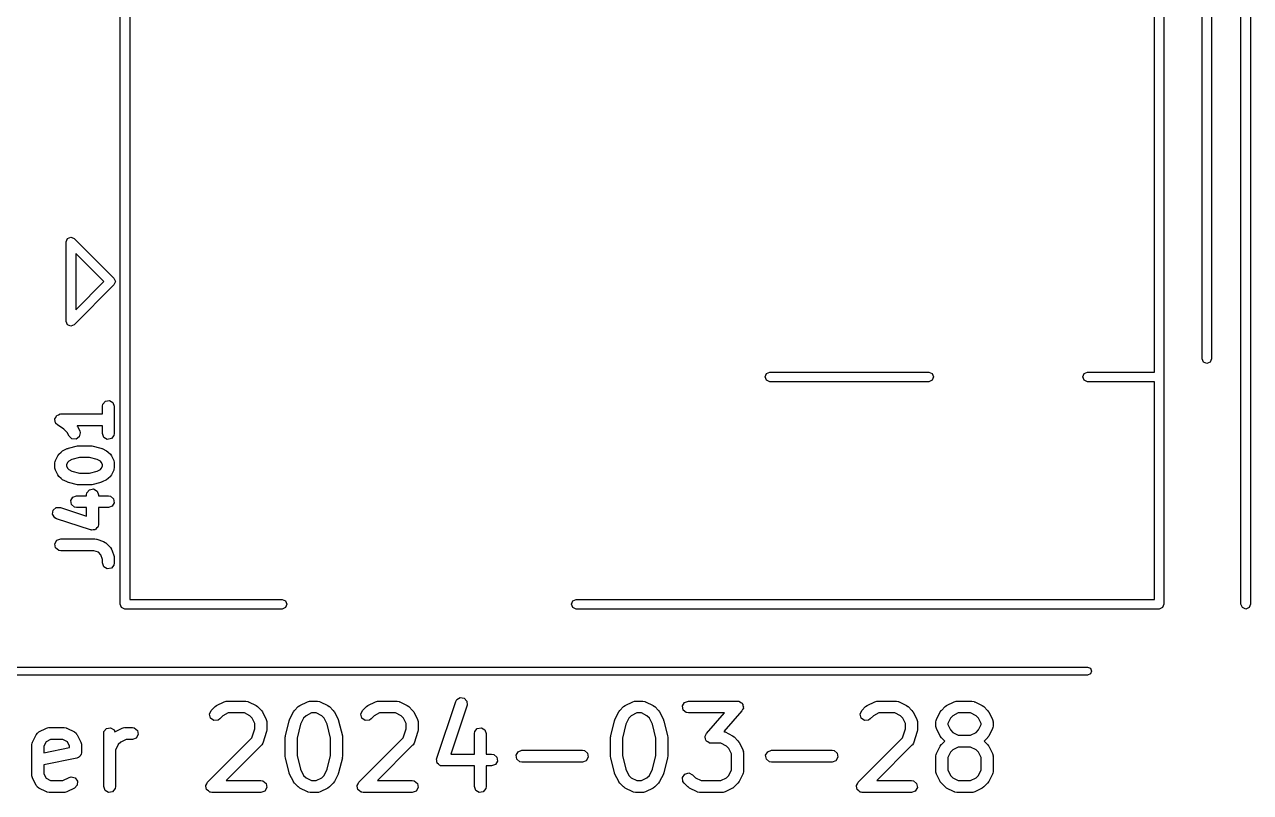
# Model space of a CAD drawing. Extents: x 59.1 to 151.1, y -119.5 to -80.2.
# Drawn here: x 135.62 to 151.05, y -119.53 to -109.87 of the extents above; entities that cross this region are included whole.
import ezdxf

# ---------------------------------------------------------------- set-up
doc = ezdxf.new("R2010")
doc.units = 0
doc.layers.add('BLACK', color=7, linetype='CONTINUOUS')

msp = doc.modelspace()

# ---------------------------------------------------------------- linework, layer by layer
at = {"layer": 'BLACK', "linetype": 'CONTINUOUS'}
for p, q in [((136.82, -117.16), (136.82, -102.04)), ((136.94, -102.1), (136.94, -117.1)), ((149.96, -102.04), (149.96, -117.16)), ((150.93, -117.16), (150.93, -102.04)), ((151.05, -102.04), (151.05, -117.16)), ((149.84, -114.24), (149.84, -104.96)), ((150.44, -114.07), (150.44, -105.13)), ((150.56, -105.13), (150.56, -114.07)), ((136.14, -112.6), (136.158, -112.558)), ((136.14, -113.6), (136.14, -112.6)), ((136.158, -112.558), (136.2, -112.54)), ((136.2, -112.54), (136.234, -112.554)), ((136.234, -112.554), (136.242, -112.558)), ((136.242, -112.558), (136.742, -113.058)), ((136.615, -113.1), (136.26, -112.745)), ((136.26, -112.745), (136.26, -113.455)), ((136.26, -113.455), (136.615, -113.1)), ((136.742, -113.058), (136.742, -113.058)), ((136.742, -113.058), (136.749, -113.072)), ((136.76, -113.1), (136.742, -113.142)), ((136.749, -113.072), (136.76, -113.1)), ((136.742, -113.142), (136.242, -113.642)), ((136.742, -113.142), (136.742, -113.142)), ((136.158, -113.642), (136.14, -113.6)), ((136.2, -113.66), (136.158, -113.642)), ((136.242, -113.642), (136.2, -113.66)), ((150.458, -114.112), (150.44, -114.07)), ((150.5, -114.13), (150.458, -114.112)), ((150.542, -114.112), (150.5, -114.13)), ((150.56, -114.07), (150.542, -114.112)), ((144.939, -114.3), (144.956, -114.258)), ((144.956, -114.342), (144.939, -114.3)), ((144.956, -114.258), (144.999, -114.24)), ((144.999, -114.36), (144.956, -114.342)), ((144.999, -114.24), (146.999, -114.24)), ((146.999, -114.36), (144.999, -114.36)), ((146.999, -114.24), (147.041, -114.258)), ((147.041, -114.342), (146.999, -114.36)), ((147.041, -114.258), (147.059, -114.3)), ((147.059, -114.3), (147.041, -114.342)), ((148.94, -114.3), (148.958, -114.258)), ((148.958, -114.342), (148.94, -114.3)), ((148.958, -114.258), (149, -114.24)), ((149, -114.36), (148.958, -114.342)), ((149, -114.24), (149.84, -114.24)), ((149.84, -114.36), (149, -114.36)), ((149.84, -117.1), (149.84, -114.36)), ((136.596, -114.669), (136.601, -114.643)), ((136.596, -114.765), (136.596, -114.669)), ((136.601, -114.643), (136.634, -114.604)), ((136.634, -114.604), (136.684, -114.595)), ((136.684, -114.595), (136.729, -114.62)), ((136.729, -114.62), (136.746, -114.669)), ((136.746, -114.669), (136.746, -115.011)), ((135.997, -114.835), (135.998, -114.831)), ((135.998, -114.827), (136.008, -114.808)), ((135.998, -114.831), (135.998, -114.827)), ((136.008, -114.808), (136.017, -114.788)), ((136.017, -114.788), (136.021, -114.786)), ((136.021, -114.786), (136.023, -114.783)), ((136.023, -114.783), (136.044, -114.775)), ((136.044, -114.775), (136.063, -114.765)), ((136.063, -114.765), (136.067, -114.766)), ((136.067, -114.766), (136.071, -114.765)), ((136.071, -114.765), (136.596, -114.765)), ((136.003, -114.856), (135.997, -114.835)), ((136.006, -114.877), (136.003, -114.856)), ((136.01, -114.88), (136.006, -114.877)), ((136.011, -114.884), (136.01, -114.88)), ((136.03, -114.902), (136.011, -114.884)), ((136.109, -114.955), (136.03, -114.902)), ((136.153, -114.999), (136.109, -114.955)), ((136.596, -114.915), (136.277, -114.915)), ((136.277, -114.915), (136.28, -114.92)), ((136.28, -114.92), (136.281, -114.921)), ((136.281, -114.921), (136.31, -114.978)), ((136.31, -114.978), (136.317, -115.003)), ((136.596, -115.011), (136.596, -114.915)), ((136.176, -115.045), (136.153, -114.999)), ((136.213, -115.08), (136.176, -115.045)), ((136.264, -115.083), (136.213, -115.08)), ((136.305, -115.053), (136.264, -115.083)), ((136.317, -115.003), (136.305, -115.053)), ((136.614, -115.06), (136.596, -115.011)), ((136.658, -115.085), (136.614, -115.06)), ((136.709, -115.076), (136.658, -115.085)), ((136.742, -115.037), (136.709, -115.076)), ((136.746, -115.011), (136.742, -115.037)), ((136.004, -115.349), (136.033, -115.292)), ((136.033, -115.292), (136.046, -115.274)), ((136.046, -115.274), (136.047, -115.273)), ((136.047, -115.273), (136.076, -115.244)), ((136.076, -115.244), (136.094, -115.231)), ((136.094, -115.231), (136.095, -115.23)), ((136.095, -115.23), (136.152, -115.201)), ((136.152, -115.201), (136.165, -115.198)), ((136.165, -115.198), (136.168, -115.196)), ((136.168, -115.196), (136.282, -115.167)), ((136.282, -115.167), (136.297, -115.166)), ((136.297, -115.166), (136.3, -115.165)), ((136.3, -115.165), (136.443, -115.165)), ((136.443, -115.165), (136.458, -115.168)), ((136.458, -115.168), (136.461, -115.167)), ((136.461, -115.167), (136.575, -115.196)), ((136.575, -115.196), (136.587, -115.201)), ((136.587, -115.201), (136.591, -115.201)), ((136.591, -115.201), (136.648, -115.23)), ((136.648, -115.23), (136.666, -115.243)), ((136.666, -115.243), (136.667, -115.244)), ((136.667, -115.244), (136.696, -115.273)), ((136.696, -115.273), (136.709, -115.291)), ((136.709, -115.291), (136.71, -115.292)), ((136.71, -115.292), (136.739, -115.349)), ((135.996, -115.383), (136.001, -115.357)), ((135.996, -115.44), (135.996, -115.383)), ((135.998, -115.444), (135.996, -115.44)), ((135.997, -115.449), (135.998, -115.444)), ((136.004, -115.474), (135.997, -115.449)), ((136.001, -115.357), (136.004, -115.354)), ((136.004, -115.354), (136.004, -115.349)), ((136.162, -115.37), (136.146, -115.401)), ((136.146, -115.401), (136.146, -115.422)), ((136.146, -115.422), (136.162, -115.453)), ((136.173, -115.359), (136.162, -115.37)), ((136.212, -115.339), (136.173, -115.359)), ((136.309, -115.315), (136.212, -115.339)), ((136.434, -115.315), (136.309, -115.315)), ((136.531, -115.339), (136.434, -115.315)), ((136.57, -115.359), (136.531, -115.339)), ((136.581, -115.37), (136.57, -115.359)), ((136.596, -115.401), (136.581, -115.37)), ((136.581, -115.453), (136.596, -115.422)), ((136.596, -115.422), (136.596, -115.401)), ((136.739, -115.349), (136.746, -115.374)), ((136.746, -115.44), (136.742, -115.466)), ((136.746, -115.374), (136.745, -115.379)), ((136.745, -115.379), (136.746, -115.383)), ((136.746, -115.383), (136.746, -115.44)), ((136.033, -115.531), (136.004, -115.474)), ((136.034, -115.532), (136.033, -115.531)), ((136.047, -115.55), (136.034, -115.532)), ((136.076, -115.579), (136.047, -115.55)), ((136.077, -115.579), (136.076, -115.579)), ((136.095, -115.593), (136.077, -115.579)), ((136.152, -115.621), (136.095, -115.593)), ((136.162, -115.453), (136.173, -115.464)), ((136.173, -115.464), (136.212, -115.484)), ((136.212, -115.484), (136.309, -115.508)), ((136.309, -115.508), (136.434, -115.508)), ((136.434, -115.508), (136.531, -115.484)), ((136.531, -115.484), (136.57, -115.464)), ((136.57, -115.464), (136.581, -115.453)), ((136.648, -115.593), (136.591, -115.621)), ((136.649, -115.592), (136.648, -115.593)), ((136.667, -115.579), (136.649, -115.592)), ((136.696, -115.55), (136.667, -115.579)), ((136.697, -115.549), (136.696, -115.55)), ((136.71, -115.531), (136.697, -115.549)), ((136.739, -115.474), (136.71, -115.531)), ((136.742, -115.466), (136.739, -115.469)), ((136.739, -115.469), (136.739, -115.474)), ((136.156, -115.622), (136.152, -115.621)), ((136.168, -115.627), (136.156, -115.622)), ((136.282, -115.656), (136.168, -115.627)), ((136.285, -115.655), (136.282, -115.656)), ((136.3, -115.658), (136.285, -115.655)), ((136.443, -115.658), (136.3, -115.658)), ((136.396, -115.783), (136.401, -115.757)), ((136.401, -115.757), (136.434, -115.718)), ((136.434, -115.718), (136.484, -115.709)), ((136.446, -115.657), (136.443, -115.658)), ((136.461, -115.656), (136.446, -115.657)), ((136.575, -115.627), (136.461, -115.656)), ((136.484, -115.709), (136.529, -115.735)), ((136.529, -115.735), (136.546, -115.783)), ((136.578, -115.625), (136.575, -115.627)), ((136.591, -115.621), (136.578, -115.625)), ((136.198, -115.856), (136.223, -115.811)), ((136.206, -115.906), (136.198, -115.856)), ((136.246, -115.939), (136.206, -115.906)), ((136.223, -115.811), (136.271, -115.794)), ((136.271, -115.794), (136.396, -115.794)), ((136.396, -115.794), (136.396, -115.783)), ((136.546, -115.783), (136.546, -115.794)), ((136.546, -115.794), (136.671, -115.794)), ((136.671, -115.794), (136.697, -115.798)), ((136.697, -115.798), (136.736, -115.831)), ((136.745, -115.882), (136.72, -115.926)), ((136.736, -115.831), (136.745, -115.882)), ((135.969, -116.026), (135.977, -115.976)), ((135.996, -116.07), (135.969, -116.026)), ((135.977, -115.976), (136.015, -115.942)), ((136.015, -115.942), (136.067, -115.94)), ((136.067, -115.94), (136.396, -116.05)), ((136.271, -115.944), (136.246, -115.939)), ((136.396, -115.944), (136.271, -115.944)), ((136.396, -116.05), (136.396, -115.944)), ((136.671, -115.944), (136.546, -115.944)), ((136.546, -115.944), (136.546, -116.154)), ((136.72, -115.926), (136.671, -115.944)), ((136.019, -116.083), (135.996, -116.07)), ((136.448, -116.225), (136.019, -116.083)), ((136.503, -116.22), (136.499, -116.224)), ((136.509, -116.219), (136.503, -116.22)), ((136.522, -116.204), (136.509, -116.219)), ((136.537, -116.19), (136.522, -116.204)), ((136.538, -116.184), (136.537, -116.19)), ((136.542, -116.18), (136.538, -116.184)), ((136.546, -116.154), (136.542, -116.18)), ((135.998, -116.398), (136.023, -116.354)), ((136.023, -116.354), (136.071, -116.336)), ((136.071, -116.336), (136.5, -116.336)), ((136.453, -116.225), (136.448, -116.225)), ((136.458, -116.228), (136.453, -116.225)), ((136.479, -116.225), (136.458, -116.228)), ((136.499, -116.224), (136.479, -116.225)), ((136.5, -116.336), (136.522, -116.34)), ((136.522, -116.34), (136.524, -116.34)), ((136.524, -116.34), (136.609, -116.369)), ((136.609, -116.369), (136.632, -116.381)), ((136.006, -116.449), (135.998, -116.398)), ((136.046, -116.482), (136.006, -116.449)), ((136.071, -116.486), (136.046, -116.482)), ((136.488, -116.486), (136.071, -116.486)), ((136.545, -116.506), (136.488, -116.486)), ((136.577, -116.538), (136.545, -116.506)), ((136.632, -116.381), (136.635, -116.385)), ((136.635, -116.385), (136.639, -116.387)), ((136.639, -116.387), (136.696, -116.444)), ((136.696, -116.444), (136.711, -116.465)), ((136.711, -116.465), (136.711, -116.47)), ((136.711, -116.47), (136.714, -116.473)), ((136.714, -116.473), (136.743, -116.559)), ((136.596, -116.595), (136.577, -116.538)), ((136.596, -116.64), (136.596, -116.595)), ((136.614, -116.688), (136.596, -116.64)), ((136.742, -116.666), (136.709, -116.705)), ((136.746, -116.64), (136.742, -116.666)), ((136.743, -116.559), (136.746, -116.581)), ((136.746, -116.581), (136.746, -116.583)), ((136.746, -116.583), (136.746, -116.64)), ((136.658, -116.714), (136.614, -116.688)), ((136.709, -116.705), (136.658, -116.714)), ((136.94, -117.1), (138.86, -117.1)), ((138.86, -117.1), (138.902, -117.118)), ((138.902, -117.118), (138.92, -117.16)), ((142.5, -117.16), (142.518, -117.118)), ((142.518, -117.118), (142.56, -117.1)), ((142.56, -117.1), (149.84, -117.1)), ((136.838, -117.202), (136.82, -117.16)), ((136.88, -117.22), (136.838, -117.202)), ((138.86, -117.22), (136.88, -117.22)), ((138.902, -117.202), (138.86, -117.22)), ((138.92, -117.16), (138.902, -117.202)), ((142.518, -117.202), (142.5, -117.16)), ((142.56, -117.22), (142.518, -117.202)), ((149.9, -117.22), (142.56, -117.22)), ((149.942, -117.202), (149.9, -117.22)), ((149.96, -117.16), (149.942, -117.202)), ((150.948, -117.202), (150.93, -117.16)), ((150.99, -117.22), (150.948, -117.202)), ((151.032, -117.202), (150.99, -117.22)), ((151.05, -117.16), (151.032, -117.202)), ((75, -117.95), (149, -117.95)), ((149, -118.05), (75, -118.05)), ((149, -117.95), (149.035, -117.965)), ((149.035, -118.035), (149, -118.05)), ((149.035, -117.965), (149.05, -118)), ((149.05, -118), (149.035, -118.035)), ((138.13, -118.385), (138.155, -118.378)), ((138.155, -118.378), (138.159, -118.379)), ((138.159, -118.379), (138.163, -118.377)), ((138.163, -118.377), (138.401, -118.377)), ((138.401, -118.377), (138.427, -118.382)), ((138.427, -118.382), (138.43, -118.385)), ((139.177, -118.385), (139.202, -118.378)), ((139.202, -118.378), (139.207, -118.379)), ((139.207, -118.379), (139.211, -118.377)), ((139.211, -118.377), (139.306, -118.377)), ((139.306, -118.377), (139.332, -118.382)), ((139.332, -118.382), (139.335, -118.385)), ((140.034, -118.385), (140.059, -118.378)), ((140.059, -118.378), (140.064, -118.379)), ((140.064, -118.379), (140.068, -118.377)), ((140.068, -118.377), (140.306, -118.377)), ((140.306, -118.377), (140.332, -118.382)), ((140.332, -118.382), (140.335, -118.385)), ((140.806, -119.095), (141.044, -118.381)), ((141.044, -118.381), (141.057, -118.358)), ((141.057, -118.358), (141.1, -118.331)), ((141.1, -118.331), (141.151, -118.339)), ((141.151, -118.339), (141.185, -118.377)), ((141.185, -118.377), (141.187, -118.428)), ((143.272, -118.385), (143.297, -118.378)), ((143.297, -118.378), (143.302, -118.379)), ((143.302, -118.379), (143.306, -118.377)), ((143.306, -118.377), (143.401, -118.377)), ((143.401, -118.377), (143.427, -118.382)), ((143.427, -118.382), (143.43, -118.385)), ((143.924, -118.395), (143.973, -118.377)), ((143.973, -118.377), (144.592, -118.377)), ((144.592, -118.377), (144.603, -118.379)), ((144.603, -118.379), (144.606, -118.379)), ((144.606, -118.379), (144.609, -118.38)), ((144.609, -118.38), (144.617, -118.382)), ((144.617, -118.382), (144.633, -118.395)), ((146.32, -118.385), (146.345, -118.378)), ((146.345, -118.378), (146.349, -118.379)), ((146.349, -118.379), (146.354, -118.377)), ((146.354, -118.377), (146.592, -118.377)), ((146.592, -118.377), (146.617, -118.382)), ((146.617, -118.382), (146.621, -118.385)), ((147.32, -118.385), (147.345, -118.378)), ((147.345, -118.378), (147.349, -118.379)), ((147.349, -118.379), (147.354, -118.377)), ((147.354, -118.377), (147.544, -118.377)), ((147.544, -118.377), (147.57, -118.382)), ((147.57, -118.382), (147.573, -118.385)), ((137.946, -118.541), (137.967, -118.495)), ((137.967, -118.495), (138.015, -118.447)), ((138.015, -118.447), (138.033, -118.434)), ((138.033, -118.434), (138.034, -118.433)), ((138.034, -118.433), (138.13, -118.385)), ((138.181, -118.527), (138.112, -118.562)), ((138.383, -118.527), (138.181, -118.527)), ((138.452, -118.562), (138.383, -118.527)), ((138.43, -118.385), (138.435, -118.385)), ((138.435, -118.385), (138.53, -118.433)), ((138.53, -118.433), (138.548, -118.446)), ((138.548, -118.446), (138.549, -118.447)), ((138.549, -118.447), (138.597, -118.495)), ((138.597, -118.495), (138.61, -118.513)), ((138.61, -118.513), (138.611, -118.514)), ((138.611, -118.514), (138.659, -118.609)), ((138.953, -118.609), (139.001, -118.514)), ((139.001, -118.514), (139.014, -118.496)), ((139.014, -118.496), (139.015, -118.495)), ((139.015, -118.495), (139.062, -118.447)), ((139.062, -118.447), (139.081, -118.434)), ((139.081, -118.434), (139.082, -118.433)), ((139.082, -118.433), (139.177, -118.385)), ((139.228, -118.527), (139.16, -118.562)), ((139.288, -118.527), (139.228, -118.527)), ((139.357, -118.562), (139.288, -118.527)), ((139.335, -118.385), (139.339, -118.385)), ((139.339, -118.385), (139.435, -118.433)), ((139.435, -118.433), (139.453, -118.446)), ((139.453, -118.446), (139.454, -118.447)), ((139.454, -118.447), (139.502, -118.495)), ((139.502, -118.495), (139.515, -118.513)), ((139.515, -118.513), (139.516, -118.514)), ((139.516, -118.514), (139.564, -118.609)), ((139.85, -118.541), (139.872, -118.495)), ((139.872, -118.495), (139.92, -118.447)), ((139.92, -118.447), (139.938, -118.434)), ((139.938, -118.434), (139.939, -118.433)), ((139.939, -118.433), (140.034, -118.385)), ((140.086, -118.527), (140.017, -118.562)), ((140.288, -118.527), (140.086, -118.527)), ((140.357, -118.562), (140.288, -118.527)), ((140.335, -118.385), (140.339, -118.385)), ((140.339, -118.385), (140.435, -118.433)), ((140.435, -118.433), (140.453, -118.446)), ((140.453, -118.446), (140.454, -118.447)), ((140.454, -118.447), (140.502, -118.495)), ((140.502, -118.495), (140.515, -118.513)), ((140.515, -118.513), (140.516, -118.514)), ((140.516, -118.514), (140.564, -118.609)), ((141.187, -118.428), (140.981, -119.044)), ((143.048, -118.609), (143.096, -118.514)), ((143.096, -118.514), (143.109, -118.496)), ((143.109, -118.496), (143.11, -118.495)), ((143.11, -118.495), (143.158, -118.447)), ((143.158, -118.447), (143.176, -118.434)), ((143.176, -118.434), (143.177, -118.433)), ((143.177, -118.433), (143.272, -118.385)), ((143.324, -118.527), (143.255, -118.562)), ((143.383, -118.527), (143.324, -118.527)), ((143.452, -118.562), (143.383, -118.527)), ((143.43, -118.385), (143.435, -118.385)), ((143.435, -118.385), (143.53, -118.433)), ((143.53, -118.433), (143.548, -118.446)), ((143.548, -118.446), (143.549, -118.447)), ((143.549, -118.447), (143.597, -118.495)), ((143.597, -118.495), (143.61, -118.513)), ((143.61, -118.513), (143.611, -118.514)), ((143.611, -118.514), (143.659, -118.609)), ((143.899, -118.439), (143.924, -118.395)), ((143.908, -118.49), (143.899, -118.439)), ((143.947, -118.523), (143.908, -118.49)), ((143.973, -118.527), (143.947, -118.523)), ((144.426, -118.527), (143.973, -118.527)), ((144.202, -118.784), (144.426, -118.527)), ((144.648, -118.502), (144.421, -118.762)), ((144.633, -118.395), (144.65, -118.405)), ((144.655, -118.483), (144.648, -118.502)), ((144.65, -118.405), (144.652, -118.411)), ((144.652, -118.411), (144.657, -118.415)), ((144.666, -118.465), (144.655, -118.483)), ((144.657, -118.415), (144.66, -118.435)), ((144.66, -118.435), (144.667, -118.454)), ((144.667, -118.454), (144.664, -118.46)), ((144.664, -118.46), (144.666, -118.465)), ((146.136, -118.541), (146.158, -118.495)), ((146.158, -118.495), (146.205, -118.447)), ((146.205, -118.447), (146.224, -118.434)), ((146.224, -118.434), (146.225, -118.433)), ((146.225, -118.433), (146.32, -118.385)), ((146.371, -118.527), (146.303, -118.562)), ((146.574, -118.527), (146.371, -118.527)), ((146.642, -118.562), (146.574, -118.527)), ((146.621, -118.385), (146.625, -118.385)), ((146.625, -118.385), (146.72, -118.433)), ((146.72, -118.433), (146.738, -118.446)), ((146.738, -118.446), (146.74, -118.447)), ((146.74, -118.447), (146.788, -118.495)), ((146.788, -118.495), (146.8, -118.513)), ((146.8, -118.513), (146.802, -118.514)), ((146.802, -118.514), (146.849, -118.609)), ((147.096, -118.609), (147.144, -118.514)), ((147.144, -118.514), (147.157, -118.496)), ((147.157, -118.496), (147.158, -118.495)), ((147.158, -118.495), (147.205, -118.447)), ((147.205, -118.447), (147.224, -118.434)), ((147.224, -118.434), (147.225, -118.433)), ((147.225, -118.433), (147.32, -118.385)), ((147.371, -118.527), (147.303, -118.562)), ((147.526, -118.527), (147.371, -118.527)), ((147.595, -118.562), (147.526, -118.527)), ((147.573, -118.385), (147.578, -118.385)), ((147.578, -118.385), (147.673, -118.433)), ((147.673, -118.433), (147.691, -118.446)), ((147.691, -118.446), (147.692, -118.447)), ((147.692, -118.447), (147.74, -118.495)), ((147.74, -118.495), (147.753, -118.513)), ((147.753, -118.513), (147.754, -118.514)), ((147.754, -118.514), (147.802, -118.609)), ((137.959, -118.591), (137.946, -118.541)), ((138.001, -118.62), (137.959, -118.591)), ((138.052, -118.616), (138.001, -118.62)), ((138.073, -118.601), (138.052, -118.616)), ((138.112, -118.562), (138.073, -118.601)), ((138.482, -118.592), (138.452, -118.562)), ((138.517, -118.661), (138.482, -118.592)), ((138.517, -118.726), (138.517, -118.661)), ((138.659, -118.609), (138.666, -118.634)), ((138.666, -118.634), (138.665, -118.639)), ((138.665, -118.639), (138.667, -118.643)), ((138.667, -118.643), (138.667, -118.738)), ((138.9, -118.815), (138.947, -118.625)), ((138.947, -118.625), (138.953, -118.613)), ((138.953, -118.613), (138.953, -118.609)), ((139.091, -118.669), (139.048, -118.843)), ((139.129, -118.592), (139.091, -118.669)), ((139.16, -118.562), (139.129, -118.592)), ((139.387, -118.592), (139.357, -118.562)), ((139.426, -118.669), (139.387, -118.592)), ((139.469, -118.843), (139.426, -118.669)), ((139.564, -118.609), (139.567, -118.622)), ((139.567, -118.622), (139.569, -118.625)), ((139.569, -118.625), (139.617, -118.815)), ((139.864, -118.591), (139.85, -118.541)), ((139.906, -118.62), (139.864, -118.591)), ((139.957, -118.616), (139.906, -118.62)), ((139.978, -118.601), (139.957, -118.616)), ((140.017, -118.562), (139.978, -118.601)), ((140.387, -118.592), (140.357, -118.562)), ((140.421, -118.661), (140.387, -118.592)), ((140.421, -118.726), (140.421, -118.661)), ((140.564, -118.609), (140.571, -118.634)), ((140.571, -118.634), (140.57, -118.639)), ((140.57, -118.639), (140.571, -118.643)), ((140.571, -118.643), (140.571, -118.738)), ((142.995, -118.815), (143.043, -118.625)), ((143.043, -118.625), (143.048, -118.613)), ((143.048, -118.613), (143.048, -118.609)), ((143.186, -118.669), (143.143, -118.843)), ((143.225, -118.592), (143.186, -118.669)), ((143.255, -118.562), (143.225, -118.592)), ((143.482, -118.592), (143.452, -118.562)), ((143.521, -118.669), (143.482, -118.592)), ((143.564, -118.843), (143.521, -118.669)), ((143.659, -118.609), (143.662, -118.622)), ((143.662, -118.622), (143.664, -118.625)), ((143.664, -118.625), (143.712, -118.815)), ((146.149, -118.591), (146.136, -118.541)), ((146.191, -118.62), (146.149, -118.591)), ((146.242, -118.616), (146.191, -118.62)), ((146.264, -118.601), (146.242, -118.616)), ((146.303, -118.562), (146.264, -118.601)), ((146.673, -118.592), (146.642, -118.562)), ((146.707, -118.661), (146.673, -118.592)), ((146.707, -118.726), (146.707, -118.661)), ((146.849, -118.609), (146.857, -118.634)), ((146.857, -118.634), (146.856, -118.639)), ((146.856, -118.639), (146.857, -118.643)), ((146.857, -118.643), (146.857, -118.738)), ((147.088, -118.643), (147.093, -118.617)), ((147.088, -118.69), (147.088, -118.643)), ((147.09, -118.695), (147.088, -118.69)), ((147.093, -118.617), (147.095, -118.614)), ((147.095, -118.614), (147.096, -118.609)), ((147.272, -118.592), (147.238, -118.661)), ((147.238, -118.661), (147.238, -118.673)), ((147.238, -118.673), (147.272, -118.741)), ((147.303, -118.562), (147.272, -118.592)), ((147.625, -118.592), (147.595, -118.562)), ((147.66, -118.661), (147.625, -118.592)), ((147.625, -118.741), (147.66, -118.673)), ((147.66, -118.673), (147.66, -118.661)), ((147.802, -118.609), (147.809, -118.634)), ((147.81, -118.69), (147.805, -118.716)), ((147.809, -118.634), (147.808, -118.639)), ((147.808, -118.639), (147.81, -118.643)), ((147.81, -118.643), (147.81, -118.69)), ((135.715, -118.895), (135.763, -118.8)), ((135.763, -118.8), (135.778, -118.779)), ((135.778, -118.779), (135.788, -118.774)), ((135.788, -118.774), (135.796, -118.766)), ((135.796, -118.766), (135.891, -118.719)), ((135.891, -118.719), (135.916, -118.711)), ((135.916, -118.711), (135.921, -118.712)), ((135.921, -118.712), (135.925, -118.711)), ((135.925, -118.711), (136.115, -118.711)), ((136.115, -118.711), (136.141, -118.715)), ((136.141, -118.715), (136.145, -118.718)), ((136.145, -118.718), (136.149, -118.719)), ((136.149, -118.719), (136.244, -118.766)), ((136.244, -118.766), (136.265, -118.782)), ((136.265, -118.782), (136.27, -118.792)), ((136.27, -118.792), (136.278, -118.8)), ((136.278, -118.8), (136.325, -118.895)), ((136.612, -118.786), (136.616, -118.76)), ((136.612, -119.452), (136.612, -118.786)), ((136.616, -118.76), (136.649, -118.721)), ((136.649, -118.721), (136.7, -118.712)), ((136.7, -118.712), (136.744, -118.738)), ((136.744, -118.738), (136.754, -118.764)), ((136.754, -118.764), (136.844, -118.719)), ((136.844, -118.719), (136.869, -118.711)), ((136.869, -118.711), (136.873, -118.712)), ((136.873, -118.712), (136.877, -118.711)), ((136.877, -118.711), (136.973, -118.711)), ((136.973, -118.711), (136.998, -118.715)), ((137.021, -118.843), (136.973, -118.861)), ((136.998, -118.715), (137.038, -118.748)), ((137.046, -118.799), (137.021, -118.843)), ((137.038, -118.748), (137.046, -118.799)), ((137.92, -119.399), (138.478, -118.84)), ((138.478, -118.84), (138.517, -118.726)), ((138.663, -118.762), (138.615, -118.905)), ((138.667, -118.738), (138.663, -118.76)), ((138.663, -118.76), (138.663, -118.762)), ((138.898, -118.833), (138.9, -118.819)), ((138.898, -119.071), (138.898, -118.833)), ((138.9, -118.819), (138.9, -118.815)), ((139.048, -118.843), (139.048, -119.062)), ((139.469, -119.062), (139.469, -118.843)), ((139.617, -118.815), (139.618, -118.83)), ((139.618, -118.83), (139.619, -118.833)), ((139.619, -118.833), (139.619, -119.071)), ((139.824, -119.399), (140.383, -118.84)), ((140.383, -118.84), (140.421, -118.726)), ((140.568, -118.762), (140.52, -118.905)), ((140.571, -118.738), (140.568, -118.76)), ((140.568, -118.76), (140.568, -118.762)), ((141.279, -118.786), (141.283, -118.76)), ((141.279, -119.044), (141.279, -118.786)), ((141.283, -118.76), (141.316, -118.721)), ((141.316, -118.721), (141.367, -118.712)), ((141.367, -118.712), (141.411, -118.738)), ((141.411, -118.738), (141.429, -118.786)), ((141.429, -118.786), (141.429, -119.044)), ((142.993, -118.833), (142.995, -118.819)), ((142.993, -119.071), (142.993, -118.833)), ((142.995, -118.819), (142.995, -118.815)), ((143.143, -118.843), (143.143, -119.062)), ((143.564, -119.062), (143.564, -118.843)), ((143.712, -118.815), (143.713, -118.83)), ((143.713, -118.83), (143.714, -118.833)), ((143.714, -118.833), (143.714, -119.071)), ((144.183, -118.832), (144.186, -118.826)), ((144.19, -118.851), (144.183, -118.832)), ((144.184, -118.82), (144.195, -118.803)), ((144.186, -118.826), (144.184, -118.82)), ((144.195, -118.803), (144.202, -118.784)), ((144.421, -118.762), (144.427, -118.763)), ((144.427, -118.763), (144.43, -118.766)), ((144.43, -118.766), (144.435, -118.766)), ((144.435, -118.766), (144.53, -118.814)), ((144.53, -118.814), (144.548, -118.827)), ((144.548, -118.827), (144.549, -118.828)), ((144.549, -118.828), (144.597, -118.876)), ((146.11, -119.399), (146.669, -118.84)), ((146.669, -118.84), (146.707, -118.726)), ((146.853, -118.762), (146.806, -118.905)), ((146.857, -118.738), (146.853, -118.76)), ((146.853, -118.76), (146.853, -118.762)), ((147.089, -118.699), (147.09, -118.695)), ((147.096, -118.724), (147.089, -118.699)), ((147.144, -118.819), (147.096, -118.724)), ((147.145, -118.82), (147.144, -118.819)), ((147.158, -118.839), (147.145, -118.82)), ((147.2, -118.881), (147.158, -118.839)), ((147.272, -118.741), (147.303, -118.772)), ((147.303, -118.772), (147.371, -118.806)), ((147.371, -118.806), (147.526, -118.806)), ((147.526, -118.806), (147.595, -118.772)), ((147.595, -118.772), (147.625, -118.741)), ((147.74, -118.839), (147.698, -118.881)), ((147.741, -118.837), (147.74, -118.839)), ((147.754, -118.819), (147.741, -118.837)), ((147.802, -118.724), (147.754, -118.819)), ((147.805, -118.716), (147.802, -118.72)), ((147.802, -118.72), (147.802, -118.724)), ((135.707, -118.929), (135.712, -118.903)), ((135.707, -119.31), (135.707, -118.929)), ((135.712, -118.903), (135.715, -118.899)), ((135.715, -118.899), (135.715, -118.895)), ((135.886, -118.889), (135.857, -118.946)), ((135.857, -118.946), (135.857, -119.028)), ((135.857, -119.028), (136.183, -118.962)), ((135.943, -118.861), (135.886, -118.889)), ((136.098, -118.861), (135.943, -118.861)), ((136.155, -118.889), (136.098, -118.861)), ((136.183, -118.946), (136.155, -118.889)), ((136.183, -118.962), (136.183, -118.946)), ((136.325, -118.895), (136.333, -118.92)), ((136.333, -118.92), (136.332, -118.924)), ((136.332, -118.924), (136.333, -118.929)), ((136.333, -118.929), (136.333, -119.024)), ((136.796, -118.925), (136.762, -118.994)), ((136.762, -118.994), (136.762, -119.452)), ((136.827, -118.895), (136.796, -118.925)), ((136.895, -118.861), (136.827, -118.895)), ((136.973, -118.861), (136.895, -118.861)), ((138.597, -118.934), (138.154, -119.377)), ((138.599, -118.93), (138.597, -118.934)), ((138.603, -118.928), (138.599, -118.93)), ((138.615, -118.905), (138.603, -118.928)), ((140.502, -118.934), (140.058, -119.377)), ((140.504, -118.93), (140.502, -118.934)), ((140.508, -118.928), (140.504, -118.93)), ((140.52, -118.905), (140.508, -118.928)), ((141.829, -119.014), (141.877, -118.996)), ((141.877, -118.996), (142.639, -118.996)), ((142.639, -118.996), (142.665, -119.001)), ((144.193, -118.871), (144.19, -118.851)), ((144.198, -118.875), (144.193, -118.871)), ((144.2, -118.88), (144.198, -118.875)), ((144.217, -118.891), (144.2, -118.88)), ((144.233, -118.904), (144.217, -118.891)), ((144.241, -118.905), (144.233, -118.904)), ((144.244, -118.907), (144.241, -118.905)), ((144.247, -118.906), (144.244, -118.907)), ((144.258, -118.908), (144.247, -118.906)), ((144.383, -118.908), (144.258, -118.908)), ((144.452, -118.943), (144.383, -118.908)), ((144.482, -118.973), (144.452, -118.943)), ((144.517, -119.042), (144.482, -118.973)), ((144.597, -118.876), (144.61, -118.894)), ((144.61, -118.894), (144.611, -118.895)), ((144.611, -118.895), (144.659, -118.99)), ((144.659, -118.99), (144.666, -119.015)), ((144.972, -119.014), (145.02, -118.996)), ((145.02, -118.996), (145.782, -118.996)), ((145.782, -118.996), (145.808, -119.001)), ((146.788, -118.934), (146.344, -119.377)), ((146.789, -118.93), (146.788, -118.934)), ((146.793, -118.928), (146.789, -118.93)), ((146.806, -118.905), (146.793, -118.928)), ((147.096, -119.038), (147.144, -118.943)), ((147.144, -118.943), (147.157, -118.925)), ((147.157, -118.925), (147.158, -118.923)), ((147.158, -118.923), (147.2, -118.881)), ((147.303, -118.99), (147.272, -119.021)), ((147.371, -118.956), (147.303, -118.99)), ((147.526, -118.956), (147.371, -118.956)), ((147.595, -118.99), (147.526, -118.956)), ((147.625, -119.021), (147.595, -118.99)), ((147.698, -118.881), (147.74, -118.923)), ((147.74, -118.923), (147.753, -118.942)), ((147.753, -118.942), (147.754, -118.943)), ((147.754, -118.943), (147.802, -119.038)), ((136.273, -119.097), (135.857, -119.181)), ((136.284, -119.091), (136.273, -119.097)), ((136.296, -119.089), (136.284, -119.091)), ((136.305, -119.078), (136.296, -119.089)), ((136.317, -119.071), (136.305, -119.078)), ((136.321, -119.059), (136.317, -119.071)), ((136.329, -119.049), (136.321, -119.059)), ((136.333, -119.024), (136.329, -119.049)), ((138.899, -119.075), (138.898, -119.071)), ((138.9, -119.09), (138.899, -119.075)), ((138.947, -119.28), (138.9, -119.09)), ((139.048, -119.062), (139.091, -119.236)), ((139.426, -119.236), (139.469, -119.062)), ((139.617, -119.09), (139.569, -119.28)), ((139.619, -119.071), (139.616, -119.086)), ((139.616, -119.086), (139.617, -119.09)), ((140.804, -119.106), (140.806, -119.101)), ((140.807, -119.126), (140.804, -119.106)), ((140.806, -119.101), (140.806, -119.095)), ((140.808, -119.147), (140.807, -119.126)), ((140.811, -119.151), (140.808, -119.147)), ((140.812, -119.157), (140.811, -119.151)), ((140.981, -119.044), (141.279, -119.044)), ((141.429, -119.044), (141.496, -119.044)), ((141.496, -119.044), (141.522, -119.049)), ((141.522, -119.049), (141.561, -119.082)), ((141.57, -119.132), (141.545, -119.176)), ((141.561, -119.082), (141.57, -119.132)), ((141.804, -119.058), (141.829, -119.014)), ((141.812, -119.109), (141.804, -119.058)), ((141.852, -119.142), (141.812, -119.109)), ((141.877, -119.146), (141.852, -119.142)), ((142.639, -119.146), (141.877, -119.146)), ((142.687, -119.129), (142.639, -119.146)), ((142.665, -119.001), (142.704, -119.034)), ((142.713, -119.084), (142.687, -119.129)), ((142.704, -119.034), (142.713, -119.084)), ((142.994, -119.075), (142.993, -119.071)), ((142.995, -119.09), (142.994, -119.075)), ((143.043, -119.28), (142.995, -119.09)), ((143.143, -119.062), (143.186, -119.236)), ((143.521, -119.236), (143.564, -119.062)), ((143.712, -119.09), (143.664, -119.28)), ((143.714, -119.071), (143.712, -119.086)), ((143.712, -119.086), (143.712, -119.09)), ((144.517, -119.244), (144.517, -119.042)), ((144.666, -119.015), (144.665, -119.02)), ((144.665, -119.02), (144.667, -119.024)), ((144.667, -119.024), (144.667, -119.262)), ((144.946, -119.058), (144.972, -119.014)), ((144.955, -119.109), (144.946, -119.058)), ((144.995, -119.142), (144.955, -119.109)), ((145.02, -119.146), (144.995, -119.142)), ((145.782, -119.146), (145.02, -119.146)), ((145.83, -119.129), (145.782, -119.146)), ((145.808, -119.001), (145.847, -119.034)), ((145.856, -119.084), (145.83, -119.129)), ((145.847, -119.034), (145.856, -119.084)), ((147.088, -119.071), (147.093, -119.046)), ((147.088, -119.262), (147.088, -119.071)), ((147.093, -119.046), (147.095, -119.042)), ((147.095, -119.042), (147.096, -119.038)), ((147.272, -119.021), (147.238, -119.089)), ((147.238, -119.089), (147.238, -119.244)), ((147.66, -119.089), (147.625, -119.021)), ((147.66, -119.244), (147.66, -119.089)), ((147.802, -119.038), (147.809, -119.063)), ((147.809, -119.063), (147.808, -119.067)), ((147.808, -119.067), (147.81, -119.071)), ((147.81, -119.071), (147.81, -119.262)), ((135.857, -119.181), (135.857, -119.292)), ((135.857, -119.292), (135.886, -119.349)), ((138.949, -119.283), (138.947, -119.28)), ((138.953, -119.295), (138.949, -119.283)), ((139.001, -119.391), (138.953, -119.295)), ((139.091, -119.236), (139.129, -119.313)), ((139.387, -119.313), (139.426, -119.236)), ((139.564, -119.295), (139.516, -119.391)), ((139.569, -119.28), (139.564, -119.292)), ((139.564, -119.292), (139.564, -119.295)), ((140.828, -119.17), (140.812, -119.157)), ((140.842, -119.185), (140.828, -119.17)), ((140.847, -119.186), (140.842, -119.185)), ((140.852, -119.19), (140.847, -119.186)), ((140.877, -119.194), (140.852, -119.19)), ((141.279, -119.194), (140.877, -119.194)), ((141.279, -119.452), (141.279, -119.194)), ((141.496, -119.194), (141.429, -119.194)), ((141.429, -119.194), (141.429, -119.452)), ((141.545, -119.176), (141.496, -119.194)), ((143.045, -119.283), (143.043, -119.28)), ((143.048, -119.295), (143.045, -119.283)), ((143.096, -119.391), (143.048, -119.295)), ((143.186, -119.236), (143.225, -119.313)), ((143.482, -119.313), (143.521, -119.236)), ((143.659, -119.295), (143.611, -119.391)), ((143.664, -119.28), (143.659, -119.292)), ((143.659, -119.292), (143.659, -119.295)), ((143.9, -119.338), (143.93, -119.296)), ((143.93, -119.296), (143.979, -119.282)), ((143.979, -119.282), (144.026, -119.304)), ((144.026, -119.304), (144.065, -119.343)), ((144.482, -119.313), (144.517, -119.244)), ((144.659, -119.295), (144.611, -119.391)), ((144.662, -119.288), (144.659, -119.291)), ((144.659, -119.291), (144.659, -119.295)), ((144.667, -119.262), (144.662, -119.288)), ((147.09, -119.266), (147.088, -119.262)), ((147.089, -119.27), (147.09, -119.266)), ((147.096, -119.295), (147.089, -119.27)), ((147.144, -119.391), (147.096, -119.295)), ((147.238, -119.244), (147.272, -119.313)), ((147.625, -119.313), (147.66, -119.244)), ((147.802, -119.295), (147.754, -119.391)), ((147.805, -119.288), (147.802, -119.291)), ((147.802, -119.291), (147.802, -119.295)), ((147.81, -119.262), (147.805, -119.288)), ((135.709, -119.314), (135.707, -119.31)), ((135.708, -119.318), (135.709, -119.314)), ((135.715, -119.343), (135.708, -119.318)), ((135.763, -119.438), (135.715, -119.343)), ((135.771, -119.446), (135.763, -119.438)), ((135.775, -119.456), (135.771, -119.446)), ((135.796, -119.472), (135.775, -119.456)), ((135.886, -119.349), (135.943, -119.377)), ((135.943, -119.377), (136.098, -119.377)), ((136.098, -119.377), (136.177, -119.338)), ((136.177, -119.338), (136.202, -119.33)), ((136.202, -119.33), (136.252, -119.342)), ((136.28, -119.435), (136.244, -119.472)), ((136.252, -119.342), (136.283, -119.383)), ((136.283, -119.383), (136.28, -119.435)), ((136.629, -119.501), (136.612, -119.452)), ((136.762, -119.452), (136.757, -119.478)), ((137.898, -119.446), (137.899, -119.443)), ((137.904, -119.468), (137.898, -119.446)), ((137.899, -119.439), (137.91, -119.42)), ((137.899, -119.443), (137.899, -119.439)), ((137.91, -119.42), (137.92, -119.399)), ((138.154, -119.377), (138.592, -119.377)), ((138.592, -119.377), (138.617, -119.382)), ((138.617, -119.382), (138.657, -119.415)), ((138.657, -119.415), (138.666, -119.465)), ((139.002, -119.392), (139.001, -119.391)), ((139.015, -119.41), (139.002, -119.392)), ((139.062, -119.458), (139.015, -119.41)), ((139.064, -119.458), (139.062, -119.458)), ((139.082, -119.472), (139.064, -119.458)), ((139.129, -119.313), (139.16, -119.343)), ((139.16, -119.343), (139.228, -119.377)), ((139.228, -119.377), (139.288, -119.377)), ((139.288, -119.377), (139.357, -119.343)), ((139.357, -119.343), (139.387, -119.313)), ((139.454, -119.458), (139.436, -119.471)), ((139.502, -119.41), (139.454, -119.458)), ((139.503, -119.409), (139.502, -119.41)), ((139.516, -119.391), (139.503, -119.409)), ((139.803, -119.446), (139.804, -119.443)), ((139.809, -119.468), (139.803, -119.446)), ((139.804, -119.439), (139.815, -119.42)), ((139.804, -119.443), (139.804, -119.439)), ((139.815, -119.42), (139.824, -119.399)), ((140.058, -119.377), (140.496, -119.377)), ((140.496, -119.377), (140.522, -119.382)), ((140.522, -119.382), (140.561, -119.415)), ((140.561, -119.415), (140.57, -119.465)), ((141.296, -119.501), (141.279, -119.452)), ((141.429, -119.452), (141.424, -119.478)), ((143.097, -119.392), (143.096, -119.391)), ((143.11, -119.41), (143.097, -119.392)), ((143.158, -119.458), (143.11, -119.41)), ((143.159, -119.458), (143.158, -119.458)), ((143.177, -119.472), (143.159, -119.458)), ((143.225, -119.313), (143.255, -119.343)), ((143.255, -119.343), (143.324, -119.377)), ((143.324, -119.377), (143.383, -119.377)), ((143.383, -119.377), (143.452, -119.343)), ((143.452, -119.343), (143.482, -119.313)), ((143.549, -119.458), (143.531, -119.471)), ((143.597, -119.41), (143.549, -119.458)), ((143.598, -119.409), (143.597, -119.41)), ((143.611, -119.391), (143.598, -119.409)), ((143.905, -119.389), (143.9, -119.338)), ((143.92, -119.41), (143.905, -119.389)), ((143.967, -119.458), (143.92, -119.41)), ((143.969, -119.458), (143.967, -119.458)), ((143.987, -119.472), (143.969, -119.458)), ((144.065, -119.343), (144.133, -119.377)), ((144.133, -119.377), (144.383, -119.377)), ((144.383, -119.377), (144.452, -119.343)), ((144.452, -119.343), (144.482, -119.313)), ((144.549, -119.458), (144.531, -119.471)), ((144.597, -119.41), (144.549, -119.458)), ((144.598, -119.409), (144.597, -119.41)), ((144.611, -119.391), (144.598, -119.409)), ((146.088, -119.446), (146.09, -119.443)), ((146.094, -119.468), (146.088, -119.446)), ((146.089, -119.439), (146.101, -119.42)), ((146.09, -119.443), (146.089, -119.439)), ((146.101, -119.42), (146.11, -119.399)), ((146.344, -119.377), (146.782, -119.377)), ((146.782, -119.377), (146.808, -119.382)), ((146.808, -119.382), (146.847, -119.415)), ((146.847, -119.415), (146.856, -119.465)), ((147.145, -119.392), (147.144, -119.391)), ((147.158, -119.41), (147.145, -119.392)), ((147.205, -119.458), (147.158, -119.41)), ((147.207, -119.458), (147.205, -119.458)), ((147.225, -119.472), (147.207, -119.458)), ((147.272, -119.313), (147.303, -119.343)), ((147.303, -119.343), (147.371, -119.377)), ((147.371, -119.377), (147.526, -119.377)), ((147.526, -119.377), (147.595, -119.343)), ((147.595, -119.343), (147.625, -119.313)), ((147.692, -119.458), (147.674, -119.471)), ((147.74, -119.41), (147.692, -119.458)), ((147.741, -119.409), (147.74, -119.41)), ((147.754, -119.391), (147.741, -119.409)), ((135.891, -119.519), (135.796, -119.472)), ((135.896, -119.52), (135.891, -119.519)), ((135.899, -119.523), (135.896, -119.52)), ((135.925, -119.527), (135.899, -119.523)), ((136.115, -119.527), (135.925, -119.527)), ((136.12, -119.526), (136.115, -119.527)), ((136.124, -119.527), (136.12, -119.526)), ((136.149, -119.519), (136.124, -119.527)), ((136.244, -119.472), (136.149, -119.519)), ((136.674, -119.526), (136.629, -119.501)), ((136.724, -119.517), (136.674, -119.526)), ((136.757, -119.478), (136.724, -119.517)), ((137.908, -119.49), (137.904, -119.468)), ((137.91, -119.492), (137.908, -119.49)), ((137.911, -119.495), (137.91, -119.492)), ((137.93, -119.508), (137.911, -119.495)), ((137.947, -119.523), (137.93, -119.508)), ((137.952, -119.524), (137.947, -119.523)), ((137.953, -119.525), (137.952, -119.524)), ((137.956, -119.525), (137.953, -119.525)), ((137.973, -119.527), (137.956, -119.525)), ((138.592, -119.527), (137.973, -119.527)), ((138.64, -119.51), (138.592, -119.527)), ((138.666, -119.465), (138.64, -119.51)), ((139.177, -119.519), (139.082, -119.472)), ((139.182, -119.52), (139.177, -119.519)), ((139.185, -119.523), (139.182, -119.52)), ((139.211, -119.527), (139.185, -119.523)), ((139.306, -119.527), (139.211, -119.527)), ((139.31, -119.526), (139.306, -119.527)), ((139.315, -119.527), (139.31, -119.526)), ((139.339, -119.519), (139.315, -119.527)), ((139.435, -119.472), (139.339, -119.519)), ((139.436, -119.471), (139.435, -119.472)), ((139.812, -119.49), (139.809, -119.468)), ((139.815, -119.492), (139.812, -119.49)), ((139.816, -119.495), (139.815, -119.492)), ((139.834, -119.508), (139.816, -119.495)), ((139.852, -119.523), (139.834, -119.508)), ((139.856, -119.524), (139.852, -119.523)), ((139.858, -119.525), (139.856, -119.524)), ((139.861, -119.525), (139.858, -119.525)), ((139.877, -119.527), (139.861, -119.525)), ((140.496, -119.527), (139.877, -119.527)), ((140.545, -119.51), (140.496, -119.527)), ((140.57, -119.465), (140.545, -119.51)), ((141.341, -119.526), (141.296, -119.501)), ((141.391, -119.517), (141.341, -119.526)), ((141.424, -119.478), (141.391, -119.517)), ((143.272, -119.519), (143.177, -119.472)), ((143.277, -119.52), (143.272, -119.519)), ((143.28, -119.523), (143.277, -119.52)), ((143.306, -119.527), (143.28, -119.523)), ((143.401, -119.527), (143.306, -119.527)), ((143.405, -119.526), (143.401, -119.527)), ((143.41, -119.527), (143.405, -119.526)), ((143.435, -119.519), (143.41, -119.527)), ((143.53, -119.472), (143.435, -119.519)), ((143.531, -119.471), (143.53, -119.472)), ((144.082, -119.519), (143.987, -119.472)), ((144.086, -119.52), (144.082, -119.519)), ((144.09, -119.523), (144.086, -119.52)), ((144.115, -119.527), (144.09, -119.523)), ((144.401, -119.527), (144.115, -119.527)), ((144.405, -119.526), (144.401, -119.527)), ((144.41, -119.527), (144.405, -119.526)), ((144.435, -119.519), (144.41, -119.527)), ((144.53, -119.472), (144.435, -119.519)), ((144.531, -119.471), (144.53, -119.472)), ((146.098, -119.49), (146.094, -119.468)), ((146.101, -119.492), (146.098, -119.49)), ((146.102, -119.495), (146.101, -119.492)), ((146.12, -119.508), (146.102, -119.495)), ((146.137, -119.523), (146.12, -119.508)), ((146.142, -119.524), (146.137, -119.523)), ((146.144, -119.525), (146.142, -119.524)), ((146.147, -119.525), (146.144, -119.525)), ((146.163, -119.527), (146.147, -119.525)), ((146.782, -119.527), (146.163, -119.527)), ((146.83, -119.51), (146.782, -119.527)), ((146.856, -119.465), (146.83, -119.51)), ((147.32, -119.519), (147.225, -119.472)), ((147.324, -119.52), (147.32, -119.519)), ((147.328, -119.523), (147.324, -119.52)), ((147.354, -119.527), (147.328, -119.523)), ((147.544, -119.527), (147.354, -119.527)), ((147.548, -119.526), (147.544, -119.527)), ((147.553, -119.527), (147.548, -119.526)), ((147.578, -119.519), (147.553, -119.527)), ((147.673, -119.472), (147.578, -119.519)), ((147.674, -119.471), (147.673, -119.472))]:
    msp.add_line(p, q, dxfattribs=at)

doc.saveas('drawing.dxf')
